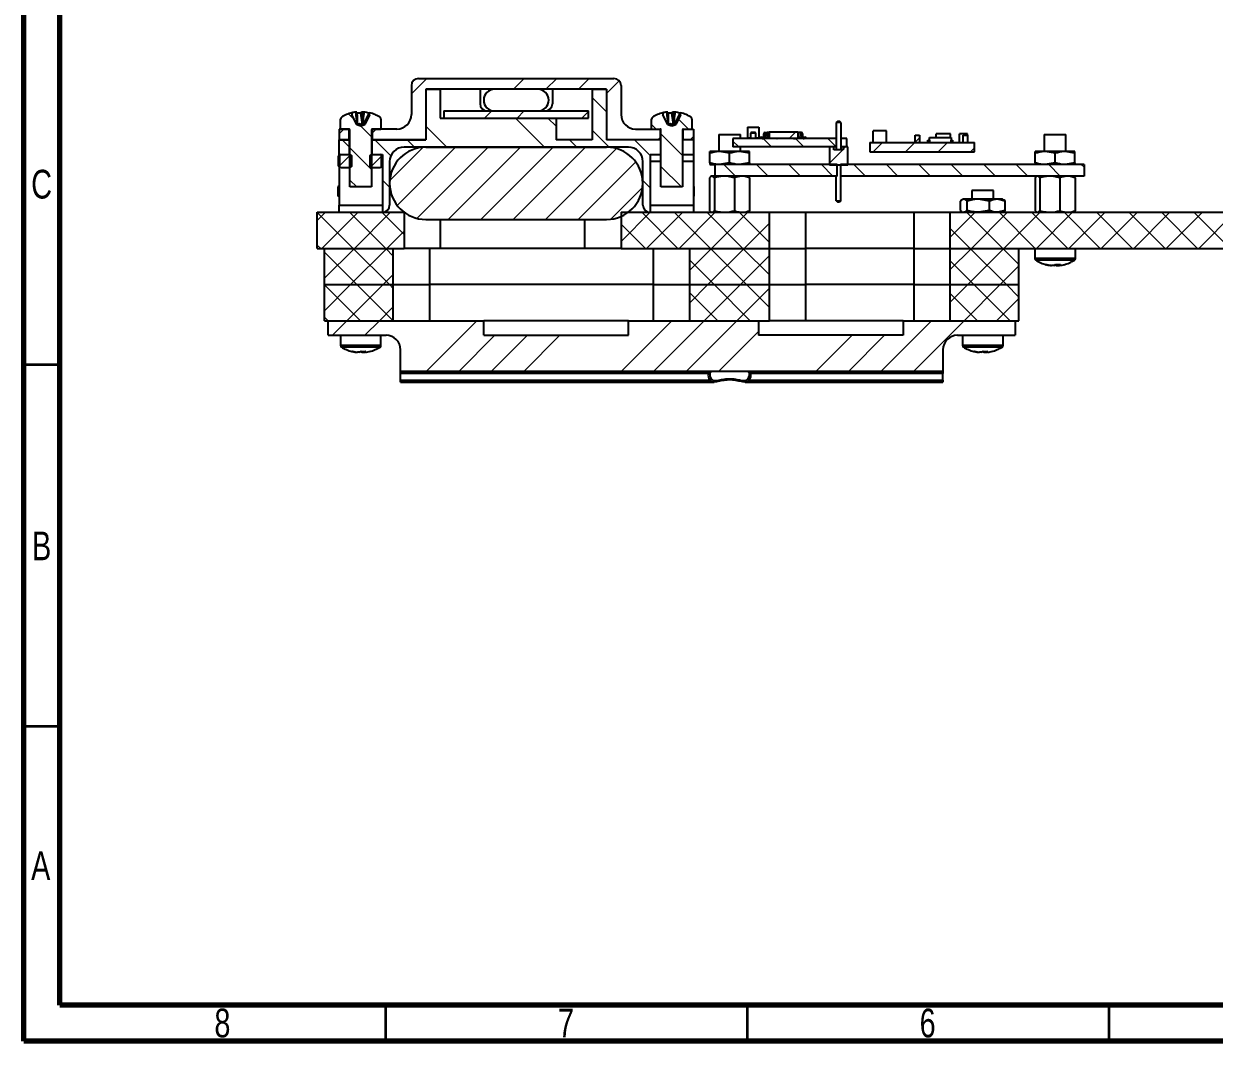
# Model space of a CAD drawing. Header units: millimetres. Extents: x 10 to 419, y 5 to 292.
# Drawn here: x 15 to 179.6, y 5 to 145.6 of the extents above; entities that cross this region are included whole.
import ezdxf

# ---------------------------------------------------------------- set-up
doc = ezdxf.new("R2010")
doc.units = ezdxf.units.MM
doc.styles.add('SLDTEXTSTYLE0', font='TXT', dxfattribs={"width": 0.75})

msp = doc.modelspace()

# ---------------------------------------------------------------- hatches: boundary and pattern name
at = {"linetype": 'Continuous', "lineweight": 18}
h = msp.add_hatch(dxfattribs=at)
h.set_pattern_fill('ANSI34', style=0)
edge = h.paths.add_edge_path(flags=0)
edge.add_line((66.58, 131.08), (63.18, 131.08))
edge.add_line((63.18, 131.08), (63.18, 129.58))
edge.add_line((63.18, 129.58), (70.58, 129.58))
edge.add_line((70.58, 129.58), (70.58, 136.58))
edge.add_line((70.58, 136.58), (95.58, 136.58))
edge.add_line((95.58, 136.58), (95.58, 129.58))
edge.add_line((95.58, 129.58), (102.98, 129.58))
edge.add_line((102.98, 129.58), (102.98, 131.08))
edge.add_line((102.98, 131.08), (99.58, 131.08))
edge.add_arc((99.58, 133.08), 2, 180, 270, ccw=False)
edge.add_line((97.58, 133.08), (97.58, 137.08))
edge.add_arc((96.58, 137.08), 1, 0, 90)
edge.add_line((96.58, 138.08), (69.58, 138.08))
edge.add_arc((69.58, 137.08), 1, 90, 180)
edge.add_line((68.58, 137.08), (68.58, 133.08))
edge.add_arc((66.58, 133.08), 2, 270, 360, ccw=False)
h = msp.add_hatch(dxfattribs=at)
h.set_pattern_fill('ANSI34', angle=90, style=0)
edge = h.paths.add_edge_path(flags=0)
edge.add_line((72.58, 136.58), (70.58, 136.58))
edge.add_line((70.58, 136.58), (70.58, 129.58))
edge.add_line((70.58, 129.58), (63.13, 129.58))
edge.add_line((63.13, 129.58), (63.13, 127.58))
edge.add_line((63.13, 127.58), (64.58, 127.58))
edge.add_line((64.58, 127.58), (64.58, 119.58))
edge.add_arc((64.58, 120.58), 1, 270, 360)
edge.add_line((65.58, 120.58), (65.58, 126.58))
edge.add_arc((67.58, 126.58), 2, 90, 180, ccw=False)
edge.add_line((67.58, 128.58), (98.58, 128.58))
edge.add_arc((98.58, 126.58), 2, 0, 90, ccw=False)
edge.add_line((100.58, 126.58), (100.58, 120.58))
edge.add_arc((101.58, 120.58), 1, 180, 270)
edge.add_line((101.58, 119.58), (101.58, 127.58))
edge.add_line((101.58, 127.58), (103.03, 127.58))
edge.add_line((103.03, 127.58), (103.03, 129.58))
edge.add_line((103.03, 129.58), (95.58, 129.58))
edge.add_line((95.58, 129.58), (95.58, 136.58))
edge.add_line((95.58, 136.58), (93.58, 136.58))
edge.add_line((93.58, 136.58), (93.58, 129.58))
edge.add_line((93.58, 129.58), (88.58, 129.58))
edge.add_line((88.58, 129.58), (88.58, 132.58))
edge.add_line((88.58, 132.58), (72.58, 132.58))
edge.add_line((72.58, 132.58), (72.58, 136.58))
h = msp.add_hatch(dxfattribs=at)
h.set_pattern_fill('ANSI31', angle=90, style=0)
edge = h.paths.add_edge_path(flags=0)
edge.add_line((60.08, 123.08), (63.08, 123.08))
edge.add_line((63.08, 123.08), (63.08, 130.98))
edge.add_arc((63.18, 130.98), 0.1, 90, 180, ccw=False)
edge.add_line((63.18, 131.08), (64.38, 131.08))
edge.add_line((64.38, 131.08), (64.38, 132.47))
edge.add_arc((64.11, 132.47), 0.27, 0, 57.664)
edge.add_arc((61.58, 128.48), 5, 57.664, 75.7046)
edge.add_line((62.81, 133.32), (62.81, 133.03))
edge.add_line((62.81, 133.03), (62.13, 131.73))
edge.add_line((62.13, 131.73), (62.13, 131.73))
edge.add_line((62.13, 131.73), (61.58, 131.54))
edge.add_line((61.58, 131.54), (61.02, 131.73))
edge.add_line((61.02, 131.73), (61.02, 131.73))
edge.add_line((61.02, 131.73), (60.34, 133.03))
edge.add_line((60.34, 133.03), (60.34, 133.32))
edge.add_arc((61.58, 128.48), 5, 104.2954, 122.336)
edge.add_arc((59.05, 132.47), 0.27, 122.336, 180)
edge.add_line((58.78, 132.47), (58.78, 131.08))
edge.add_line((58.78, 131.08), (59.98, 131.08))
edge.add_arc((59.98, 130.98), 0.1, 0, 90, ccw=False)
edge.add_line((60.08, 130.98), (60.08, 123.08))
h = msp.add_hatch(dxfattribs=at)
h.set_pattern_fill('ANSI32', style=0)
h.paths.add_polyline_path([(93.08, 133.58), (73.08, 133.58), (73.08, 132.58), (93.08, 132.58)], flags=0)
h = msp.add_hatch(dxfattribs=at)
h.set_pattern_fill('ANSI31', angle=90, style=0)
edge = h.paths.add_edge_path(flags=0)
edge.add_line((103.08, 123.08), (106.08, 123.08))
edge.add_line((106.08, 123.08), (106.08, 130.98))
edge.add_arc((106.18, 130.98), 0.1, 90, 180, ccw=False)
edge.add_line((106.18, 131.08), (107.38, 131.08))
edge.add_line((107.38, 131.08), (107.38, 132.47))
edge.add_arc((107.11, 132.47), 0.27, 0, 57.664)
edge.add_arc((104.58, 128.48), 5, 57.664, 75.7046)
edge.add_line((105.81, 133.32), (105.81, 133.03))
edge.add_line((105.81, 133.03), (105.13, 131.73))
edge.add_line((105.13, 131.73), (105.13, 131.73))
edge.add_line((105.13, 131.73), (104.58, 131.54))
edge.add_line((104.58, 131.54), (104.02, 131.73))
edge.add_line((104.02, 131.73), (104.02, 131.73))
edge.add_line((104.02, 131.73), (103.34, 133.03))
edge.add_line((103.34, 133.03), (103.34, 133.32))
edge.add_arc((104.58, 128.48), 5, 104.2954, 122.336)
edge.add_arc((102.05, 132.47), 0.27, 122.336, 180)
edge.add_line((101.78, 132.47), (101.78, 131.08))
edge.add_line((101.78, 131.08), (102.98, 131.08))
edge.add_arc((102.98, 130.98), 0.1, 0, 90, ccw=False)
edge.add_line((103.08, 130.98), (103.08, 123.08))
h = msp.add_hatch(dxfattribs=at)
h.set_pattern_fill('ANSI34', style=0)
h.paths.add_polyline_path([(58.58, 131.08), (58.58, 129.58), (59.98, 129.58), (59.98, 131.08)], flags=0)
h = msp.add_hatch(dxfattribs=at)
h.set_pattern_fill('ANSI34', style=0)
h.paths.add_polyline_path([(107.58, 131.08), (106.18, 131.08), (106.18, 129.58), (107.58, 129.58)], flags=0)
h = msp.add_hatch(dxfattribs=at)
h.set_pattern_fill('ANSI31', style=0)
edge = h.paths.add_edge_path(flags=0)
edge.add_line((116.17, 129.96), (116.17, 130.51))
edge.add_arc((116.09, 130.51), 0.0728, 0, 90)
edge.add_line((116.09, 130.58), (115.59, 130.58))
edge.add_arc((115.59, 130.51), 0.0728, 90, 180)
edge.add_line((115.52, 130.51), (115.52, 129.96))
edge.add_spline(control_points=[(115.52, 129.96), (115.52, 129.93), (115.51, 129.91), (115.51, 129.88), (115.5, 129.87), (115.5, 129.85), (115.5, 129.83), (115.5, 129.82), (115.49, 129.81), (115.49, 129.8)], knot_values=[0.000234, 0.000234, 0.000234, 0.000234, 0.000308, 0.000308, 0.000308, 0.000366, 0.000366, 0.000366, 0.00039, 0.00039, 0.00039, 0.00039], weights=[1, 1, 1, 1, 1, 1, 1, 1, 1, 1], degree=3, periodic=0)
edge.add_line((115.49, 129.8), (115.49, 129.76))
edge.add_line((115.49, 129.76), (116.19, 129.76))
edge.add_line((116.19, 129.76), (116.19, 129.8))
edge.add_spline(control_points=[(116.19, 129.8), (116.19, 129.81), (116.19, 129.81), (116.19, 129.81), (116.19, 129.84), (116.19, 129.86), (116.18, 129.89), (116.17, 129.91), (116.17, 129.93), (116.17, 129.95), (116.17, 129.95), (116.17, 129.95), (116.17, 129.96)], knot_values=[0.000742, 0.000742, 0.000742, 0.000742, 0.00075, 0.00075, 0.00075, 0.000831, 0.000831, 0.000831, 0.000896, 0.000896, 0.000896, 0.000899, 0.000899, 0.000899, 0.000899], weights=[1, 1, 1, 1, 1, 1, 1, 1, 1, 1, 1, 1, 1], degree=3, periodic=0)
h = msp.add_hatch(dxfattribs=at)
h.set_pattern_fill('ANSI31', style=0)
h.paths.add_polyline_path([(122.04, 130.66), (118.04, 130.66), (118.04, 129.78), (122.04, 129.78)], flags=0)
h = msp.add_hatch(dxfattribs=at)
h.set_pattern_fill('ANSI31', style=0)
h.paths.add_polyline_path([(138.85, 129.23), (138.85, 130.23), (138.25, 130.23), (138.25, 129.23)], flags=0)
h = msp.add_hatch(dxfattribs=at)
h.set_pattern_fill('ANSI31', style=0)
h.paths.add_polyline_path([(145.45, 129.23), (145.45, 130.23), (144.85, 130.23), (144.85, 129.23)], flags=0)
h = msp.add_hatch(dxfattribs=at)
h.set_pattern_fill('ANSI34', angle=90, style=0)
h.paths.add_polyline_path([(60.03, 127.58), (60.03, 129.58), (58.58, 129.58), (58.58, 127.58)], flags=0)
h = msp.add_hatch(dxfattribs=at)
h.set_pattern_fill('ANSI31', style=0)
edge = h.paths.add_edge_path(flags=0)
edge.add_arc((70.58, 123.58), 5, 90, 180)
edge.add_arc((70.58, 123.58), 5, 180, 270)
edge.add_line((70.58, 118.58), (95.58, 118.58))
edge.add_arc((95.58, 123.58), 5, 270, 360)
edge.add_arc((95.58, 123.58), 5, 0, 90)
edge.add_line((95.58, 128.58), (70.58, 128.58))
h = msp.add_hatch(dxfattribs=at)
h.set_pattern_fill('ANSI34', angle=90, style=0)
h.paths.add_polyline_path([(107.58, 127.58), (107.58, 129.58), (106.13, 129.58), (106.13, 127.58)], flags=0)
h = msp.add_hatch(dxfattribs=at)
h.set_pattern_fill('ANSI31', angle=90, style=0)
h.paths.add_polyline_path([(127.35, 129.76), (113.04, 129.76), (113.04, 128.61), (127.35, 128.61)], flags=0)
h = msp.add_hatch(dxfattribs=at)
h.set_pattern_fill('ANSI31', style=0)
h.paths.add_polyline_path([(127.01, 128.61), (126.38, 128.61), (126.38, 126.07), (128.92, 126.07), (128.92, 128.61), (128.28, 128.61), (128.28, 128.23), (127.01, 128.23)], flags=0)
h = msp.add_hatch(dxfattribs=at)
h.set_pattern_fill('ANSI31', angle=90, style=0)
h.paths.add_polyline_path([(127.95, 128.61), (128.79, 128.61), (128.79, 129.76), (127.95, 129.76)], flags=0)
h = msp.add_hatch(dxfattribs=at)
h.set_pattern_fill('ANSI31', style=0)
h.paths.add_polyline_path([(131.95, 127.93), (146.45, 127.93), (146.45, 129.23), (131.95, 129.23)], flags=0)
h = msp.add_hatch(dxfattribs=at)
h.set_pattern_fill('ANSI31', style=0)
h.paths.add_polyline_path([(140.2, 129.23), (140.2, 129.53), (140, 129.53), (140, 129.23)], flags=0)
h = msp.add_hatch(dxfattribs=at)
h.set_pattern_fill('ANSI31', angle=90, style=0)
h.paths.add_polyline_path([(143.2, 129.23), (143.2, 129.93), (140.2, 129.93), (140.2, 129.23)], flags=0)
h = msp.add_hatch(dxfattribs=at)
h.set_pattern_fill('ANSI31', style=0)
h.paths.add_polyline_path([(143.4, 129.23), (143.4, 129.53), (143.2, 129.53), (143.2, 129.23)], flags=0)
h = msp.add_hatch(dxfattribs=at)
h.set_pattern_fill('ANSI31', style=0)
h.paths.add_polyline_path([(58.69, 125.85), (58.83, 125.78), (60.08, 125.78), (60.33, 125.95), (60.33, 127.38), (60.08, 127.55), (60.08, 127.58), (58.83, 127.58), (58.69, 127.5)], flags=0)
h = msp.add_hatch(dxfattribs=at)
h.set_pattern_fill('ANSI31', style=0)
h.paths.add_polyline_path([(64.33, 125.78), (64.46, 125.85), (64.46, 127.5), (64.33, 127.58), (63.08, 127.58), (63.08, 127.55), (62.83, 127.38), (62.83, 125.95), (63.08, 125.78)], flags=0)
h = msp.add_hatch(dxfattribs=at)
h.set_pattern_fill('ANSI31', angle=90, style=0)
h.paths.add_polyline_path([(110.58, 124.58), (127.45, 124.58), (127.45, 126.18), (110.58, 126.18)], flags=0)
h = msp.add_hatch(dxfattribs=at)
h.set_pattern_fill('ANSI31', angle=90, style=0)
h.paths.add_polyline_path([(161.58, 124.58), (161.58, 126.18), (127.93, 126.18), (127.93, 124.58)], flags=0)
h = msp.add_hatch(dxfattribs=at)
h.set_pattern_fill('ANSI37', style=0)
h.paths.add_polyline_path([(55.58, 119.58), (55.58, 114.58), (67.58, 114.58), (67.58, 119.58)], flags=0)
h = msp.add_hatch(dxfattribs=at)
h.set_pattern_fill('ANSI37', style=0)
h.paths.add_polyline_path([(118.08, 119.58), (97.58, 119.58), (97.58, 114.58), (118.08, 114.58)], flags=0)
h = msp.add_hatch(dxfattribs=at)
h.set_pattern_fill('ANSI37', style=0)
h.paths.add_polyline_path([(143.08, 114.58), (194.08, 114.58), (194.08, 119.58), (143.08, 119.58)], flags=0)
h = msp.add_hatch(dxfattribs=at)
h.set_pattern_fill('ANSI37', angle=90, style=0)
h.paths.add_polyline_path([(66.08, 114.58), (56.58, 114.58), (56.58, 109.58), (66.08, 109.58)], flags=0)
h = msp.add_hatch(dxfattribs=at)
h.set_pattern_fill('ANSI37', angle=90, style=0)
h.paths.add_polyline_path([(118.08, 114.58), (107.08, 114.58), (107.08, 109.58), (118.08, 109.58)], flags=0)
h = msp.add_hatch(dxfattribs=at)
h.set_pattern_fill('ANSI37', angle=90, style=0)
h.paths.add_polyline_path([(152.58, 114.58), (143.08, 114.58), (143.08, 109.58), (152.58, 109.58)], flags=0)
h = msp.add_hatch(dxfattribs=at)
h.set_pattern_fill('ANSI37', style=0)
h.paths.add_polyline_path([(66.08, 109.58), (56.58, 109.58), (56.58, 104.58), (66.08, 104.58)], flags=0)
h = msp.add_hatch(dxfattribs=at)
h.set_pattern_fill('ANSI37', style=0)
h.paths.add_polyline_path([(118.08, 109.58), (107.08, 109.58), (107.08, 104.58), (118.08, 104.58)], flags=0)
h = msp.add_hatch(dxfattribs=at)
h.set_pattern_fill('ANSI37', style=0)
h.paths.add_polyline_path([(152.58, 109.58), (143.08, 109.58), (143.08, 104.58), (152.58, 104.58)], flags=0)
h = msp.add_hatch(dxfattribs=at)
h.set_pattern_fill('ANSI34', style=0)
edge = h.paths.add_edge_path(flags=0)
edge.add_line((98.58, 102.58), (78.58, 102.58))
edge.add_line((78.58, 102.58), (78.58, 104.58))
edge.add_line((78.58, 104.58), (57.08, 104.58))
edge.add_line((57.08, 104.58), (57.08, 102.58))
edge.add_line((57.08, 102.58), (65.08, 102.58))
edge.add_arc((65.08, 100.58), 2, 0, 90, ccw=False)
edge.add_line((67.08, 100.58), (67.08, 97.58))
edge.add_line((67.08, 97.58), (142.08, 97.58))
edge.add_line((142.08, 97.58), (142.08, 100.58))
edge.add_arc((144.08, 100.58), 2, 90, 180, ccw=False)
edge.add_line((144.08, 102.58), (152.08, 102.58))
edge.add_line((152.08, 102.58), (152.08, 104.58))
edge.add_line((152.08, 104.58), (136.58, 104.58))
edge.add_line((136.58, 104.58), (136.58, 102.58))
edge.add_line((136.58, 102.58), (116.58, 102.58))
edge.add_line((116.58, 102.58), (116.58, 104.58))
edge.add_line((116.58, 104.58), (98.58, 104.58))
edge.add_line((98.58, 104.58), (98.58, 102.58))

# ---------------------------------------------------------------- linework, layer by layer
at = {"color": 7, "linetype": 'Continuous', "lineweight": 70}
for p, q in [((15, 5), (15, 292)), ((20, 10), (20, 287)), ((410, 10), (20, 10)), ((415, 5), (15, 5))]:
    msp.add_line(p, q, dxfattribs=at)
at = {"color": 7, "linetype": 'Continuous', "lineweight": 25}
for p, q in [((68.58, 137.08), (68.58, 133.08)), ((69.58, 138.08), (96.58, 138.08)), ((97.58, 137.08), (97.58, 133.08)), ((70.58, 136.58), (70.58, 129.58)), ((70.58, 136.58), (72.58, 136.58)), ((95.58, 136.58), (70.58, 136.58)), ((72.58, 136.58), (72.58, 132.58)), ((78.08, 136.58), (78.08, 134.58)), ((88.08, 136.58), (88.08, 134.58)), ((93.58, 136.58), (93.58, 129.58)), ((93.58, 136.58), (95.58, 136.58)), ((95.58, 136.58), (95.58, 129.58)), ((60.34, 133.32), (60.34, 133.03)), ((61.05, 133.43), (60.93, 133.43)), ((62, 133.43), (61.76, 133.43)), ((62.81, 133.03), (62.81, 133.32)), ((73.08, 133.58), (73.08, 132.58)), ((73.08, 133.58), (93.08, 133.58)), ((93.08, 132.58), (93.08, 133.58)), ((103.34, 133.32), (103.34, 133.03)), ((104.05, 133.43), (103.93, 133.43)), ((105, 133.43), (104.76, 133.43)), ((105.81, 133.03), (105.81, 133.32)), ((58.78, 131.08), (58.78, 132.47)), ((61.02, 131.73), (60.34, 133.03)), ((61.02, 131.73), (61.02, 131.73)), ((61.02, 131.73), (61.58, 131.54)), ((61.02, 131.73), (61.02, 131.73)), ((61.07, 131.73), (61.02, 131.73)), ((61.1, 131.73), (61.07, 131.73)), ((61.25, 131.73), (61.1, 131.73)), ((61.59, 131.73), (61.25, 131.73)), ((61.54, 133.29), (61.77, 131.73)), ((61.58, 131.54), (62.13, 131.73)), ((61.8, 131.73), (61.59, 131.73)), ((61.86, 131.73), (61.8, 131.73)), ((62.03, 131.73), (61.86, 131.73)), ((62.71, 133.29), (61.97, 131.73)), ((62.13, 131.73), (62.03, 131.73)), ((62.81, 133.03), (62.13, 131.73)), ((62.13, 131.73), (62.13, 131.73)), ((64.38, 132.47), (64.38, 131.08)), ((72.58, 132.58), (88.58, 132.58)), ((73.08, 132.58), (93.08, 132.58)), ((88.58, 132.58), (88.58, 129.58)), ((101.78, 131.08), (101.78, 132.47)), ((104.02, 131.73), (103.34, 133.03)), ((104.02, 131.73), (104.02, 131.73)), ((104.02, 131.73), (104.58, 131.54)), ((104.02, 131.73), (104.02, 131.73)), ((104.07, 131.73), (104.02, 131.73)), ((104.1, 131.73), (104.07, 131.73)), ((104.25, 131.73), (104.1, 131.73)), ((104.59, 131.73), (104.25, 131.73)), ((104.54, 133.29), (104.77, 131.73)), ((104.58, 131.54), (105.13, 131.73)), ((104.8, 131.73), (104.59, 131.73)), ((104.86, 131.73), (104.8, 131.73)), ((105.03, 131.73), (104.86, 131.73)), ((105.71, 133.29), (104.97, 131.73)), ((105.13, 131.73), (105.03, 131.73)), ((105.81, 133.03), (105.13, 131.73)), ((105.13, 131.73), (105.13, 131.73)), ((107.38, 132.47), (107.38, 131.08)), ((127.52, 132.17), (127.33, 131.98)), ((127.97, 131.98), (127.33, 131.98)), ((127.33, 131.98), (127.33, 129.76)), ((127.52, 132.17), (127.78, 132.17)), ((127.97, 131.98), (127.78, 132.17)), ((127.97, 131.98), (127.97, 129.76)), ((58.58, 131.08), (58.58, 129.58)), ((59.98, 131.08), (58.58, 131.08)), ((58.78, 131.08), (59.98, 131.08)), ((59.98, 129.58), (59.98, 131.08)), ((60.08, 123.08), (60.08, 130.98)), ((63.08, 130.98), (63.08, 123.08)), ((63.18, 131.08), (64.38, 131.08)), ((63.18, 131.08), (63.18, 129.58)), ((66.58, 131.08), (63.18, 131.08)), ((99.58, 131.08), (102.98, 131.08)), ((101.78, 131.08), (102.98, 131.08)), ((102.98, 131.08), (102.98, 129.58)), ((103.08, 123.08), (103.08, 130.98)), ((106.08, 130.98), (106.08, 123.08)), ((106.18, 131.08), (107.38, 131.08)), ((106.18, 129.58), (106.18, 131.08)), ((106.18, 131.08), (107.58, 131.08)), ((107.58, 131.08), (107.58, 129.58)), ((111.08, 130.35), (111.08, 127.98)), ((111.08, 130.35), (114.08, 130.35)), ((114.08, 129.76), (114.08, 130.35)), ((115.04, 131.36), (115.04, 129.86)), ((115.04, 131.36), (116.64, 131.36)), ((115.52, 130.51), (115.49, 130.51)), ((115.49, 130.51), (115.49, 129.96)), ((115.52, 129.96), (115.52, 130.51)), ((115.59, 130.61), (115.59, 130.58)), ((116.09, 130.61), (115.59, 130.61)), ((115.59, 130.58), (116.09, 130.58)), ((116.09, 130.61), (116.09, 130.58)), ((116.19, 130.51), (116.17, 130.51)), ((116.17, 130.51), (116.17, 129.96)), ((116.19, 129.96), (116.19, 130.51)), ((116.64, 131.36), (116.64, 129.86)), ((117.29, 130.16), (117.29, 130.42)), ((117.29, 130.16), (117.49, 130.16)), ((117.49, 130.62), (117.49, 130.16)), ((117.49, 130.62), (117.79, 130.62)), ((118.04, 130.61), (117.79, 130.61)), ((122.04, 130.66), (118.04, 130.66)), ((118.04, 130.66), (118.04, 129.78)), ((122.04, 129.78), (122.04, 130.66)), ((122.04, 130.61), (122.17, 130.61)), ((122.47, 130.62), (122.17, 130.62)), ((122.47, 130.16), (122.47, 130.62)), ((122.47, 130.16), (122.67, 130.16)), ((122.67, 130.42), (122.67, 130.16)), ((134.25, 130.83), (132.45, 130.83)), ((132.45, 129.23), (132.45, 130.83)), ((134.25, 129.23), (134.25, 130.83)), ((138.25, 130.23), (138.85, 130.23)), ((138.25, 129.23), (138.25, 130.23)), ((138.85, 130.23), (138.85, 129.23)), ((143.12, 130.43), (141.12, 130.43)), ((141.12, 129.93), (141.12, 130.43)), ((143.12, 129.93), (143.12, 130.43)), ((144.35, 129.23), (144.35, 130.43)), ((145.45, 130.43), (144.35, 130.43)), ((144.85, 129.23), (144.85, 130.23)), ((144.85, 130.23), (145.45, 130.23)), ((145.45, 130.23), (145.45, 130.43)), ((145.45, 130.23), (145.45, 129.23)), ((156.08, 130.35), (156.08, 127.98)), ((156.08, 130.35), (159.08, 130.35)), ((159.08, 127.98), (159.08, 130.35)), ((58.58, 127.58), (58.58, 129.58)), ((60.03, 129.58), (58.58, 129.58)), ((58.58, 129.58), (59.98, 129.58)), ((60.03, 127.58), (60.03, 129.58)), ((60.08, 129.58), (60.03, 129.58)), ((63.13, 129.58), (63.08, 129.58)), ((63.13, 129.58), (63.13, 127.58)), ((70.58, 129.58), (63.13, 129.58)), ((63.18, 129.58), (70.58, 129.58)), ((98.58, 128.58), (67.58, 128.58)), ((70.58, 128.58), (95.58, 128.58)), ((93.58, 129.58), (88.58, 129.58)), ((103.03, 129.58), (95.58, 129.58)), ((102.98, 129.58), (95.58, 129.58)), ((103.03, 129.58), (103.03, 127.58)), ((103.03, 129.58), (103.08, 129.58)), ((106.08, 129.58), (106.13, 129.58)), ((106.13, 127.58), (106.13, 129.58)), ((107.58, 129.58), (106.13, 129.58)), ((107.58, 129.58), (106.18, 129.58)), ((107.58, 129.58), (107.58, 127.58)), ((127.35, 129.76), (113.04, 129.76)), ((113.04, 129.76), (113.04, 128.61)), ((127.35, 128.61), (113.04, 128.61)), ((114.08, 127.98), (114.08, 128.61)), ((115.04, 129.86), (115.49, 129.86)), ((115.52, 129.96), (115.49, 129.96)), ((115.49, 129.96), (115.49, 129.8)), ((115.49, 129.8), (115.49, 129.76)), ((116.19, 129.76), (115.49, 129.76)), ((115.49, 129.76), (115.49, 129.76)), ((116.19, 129.96), (116.17, 129.96)), ((116.19, 129.8), (116.19, 129.96)), ((116.19, 129.86), (116.64, 129.86)), ((116.19, 129.76), (116.19, 129.8)), ((116.19, 129.76), (116.19, 129.76)), ((116.99, 129.96), (116.99, 129.76)), ((116.99, 129.96), (117.09, 129.96)), ((117.09, 129.96), (117.09, 129.76)), ((117.54, 129.96), (117.54, 129.86)), ((117.54, 129.96), (118.04, 129.96)), ((118.04, 129.86), (117.54, 129.86)), ((122.04, 129.78), (118.04, 129.78)), ((118.34, 129.76), (118.34, 129.78)), ((118.39, 129.76), (118.39, 129.78)), ((118.54, 129.76), (118.39, 129.76)), ((118.67, 129.76), (118.67, 129.78)), ((118.72, 129.76), (118.72, 129.78)), ((118.92, 129.76), (118.92, 129.78)), ((119.17, 129.76), (119.17, 129.78)), ((119.42, 129.76), (119.42, 129.78)), ((119.54, 129.78), (119.54, 129.76)), ((119.67, 129.76), (119.67, 129.78)), ((119.92, 129.76), (119.92, 129.78)), ((120.17, 129.76), (120.17, 129.78)), ((120.42, 129.76), (120.42, 129.78)), ((120.67, 129.76), (120.67, 129.78)), ((120.92, 129.76), (120.92, 129.78)), ((121.17, 129.76), (121.17, 129.78)), ((121.37, 129.76), (121.37, 129.78)), ((121.42, 129.76), (121.42, 129.78)), ((121.42, 129.76), (121.69, 129.76)), ((121.69, 129.76), (121.69, 129.78)), ((121.74, 129.76), (121.74, 129.78)), ((122.04, 129.96), (122.54, 129.96)), ((122.54, 129.86), (122.04, 129.86)), ((122.54, 129.86), (122.54, 129.96)), ((122.87, 129.76), (122.87, 129.96)), ((122.87, 129.96), (122.97, 129.96)), ((122.97, 129.76), (122.97, 129.96)), ((126.38, 128.61), (126.38, 126.07)), ((127.01, 128.61), (126.38, 128.61)), ((127.01, 128.23), (127.01, 128.61)), ((127.33, 128.61), (127.33, 128.23)), ((127.35, 128.61), (127.35, 129.76)), ((127.95, 129.76), (127.95, 128.61)), ((128.79, 129.76), (127.95, 129.76)), ((128.79, 128.61), (127.95, 128.61)), ((127.97, 128.61), (127.97, 128.23)), ((128.28, 128.61), (128.28, 128.23)), ((128.92, 128.61), (128.28, 128.61)), ((128.79, 128.61), (128.79, 129.76)), ((128.92, 126.07), (128.92, 128.61)), ((131.95, 129.23), (131.95, 127.93)), ((131.95, 129.23), (146.45, 129.23)), ((138.25, 129.23), (138.85, 129.23)), ((140, 129.23), (140, 129.53)), ((140, 129.53), (140.2, 129.53)), ((140, 129.23), (140.2, 129.23)), ((140.2, 129.23), (140.2, 129.93)), ((140.2, 129.93), (143.2, 129.93)), ((140.2, 129.53), (140.2, 129.23)), ((140.2, 129.23), (143.2, 129.23)), ((143.2, 129.93), (143.2, 129.23)), ((143.2, 129.23), (143.2, 129.53)), ((143.2, 129.53), (143.4, 129.53)), ((143.2, 129.23), (143.4, 129.23)), ((143.4, 129.53), (143.4, 129.23)), ((144.85, 129.23), (145.45, 129.23)), ((146.45, 127.93), (146.45, 129.23)), ((58.48, 127.33), (58.48, 126.02)), ((58.58, 127.58), (60.03, 127.58)), ((58.58, 127.43), (58.58, 127.58)), ((58.83, 127.58), (58.69, 127.5)), ((58.69, 125.85), (58.69, 127.5)), ((58.83, 127.58), (60.08, 127.58)), ((60.08, 127.58), (60.08, 127.55)), ((60.08, 127.55), (60.33, 127.38)), ((60.33, 125.95), (60.33, 127.38)), ((62.83, 127.38), (63.08, 127.55)), ((62.83, 127.38), (62.83, 125.95)), ((63.08, 127.55), (63.08, 127.58)), ((63.08, 127.58), (64.33, 127.58)), ((63.13, 127.58), (64.58, 127.58)), ((64.46, 127.5), (64.33, 127.58)), ((64.46, 125.85), (64.46, 127.5)), ((64.58, 127.58), (64.58, 119.58)), ((101.58, 127.58), (103.03, 127.58)), ((101.58, 127.58), (101.58, 119.58)), ((103.03, 127.58), (103.08, 127.58)), ((106.08, 127.58), (106.13, 127.58)), ((106.13, 127.58), (107.58, 127.58)), ((107.58, 127.58), (107.58, 126.58)), ((111.2, 127.98), (109.83, 127.98)), ((109.83, 126.42), (109.83, 127.73)), ((112.58, 127.73), (111.2, 127.98)), ((113.95, 127.98), (111.2, 127.98)), ((112.58, 126.42), (112.58, 127.73)), ((115.33, 127.73), (113.95, 127.98)), ((115.33, 127.98), (113.95, 127.98)), ((115.33, 126.42), (115.33, 127.73)), ((128.28, 128.23), (127.01, 128.23)), ((131.95, 127.93), (146.45, 127.93)), ((156.2, 127.98), (154.83, 127.98)), ((154.83, 126.42), (154.83, 127.73)), ((157.58, 127.73), (156.2, 127.98)), ((158.95, 127.98), (156.2, 127.98)), ((157.58, 126.42), (157.58, 127.73)), ((160.33, 127.73), (158.95, 127.98)), ((160.33, 127.98), (158.95, 127.98)), ((160.33, 126.42), (160.33, 127.73)), ((58.58, 125.94), (58.58, 120.58)), ((58.83, 125.78), (58.69, 125.85)), ((58.83, 125.78), (60.08, 125.78)), ((60.33, 125.95), (60.08, 125.78)), ((63.08, 125.78), (62.83, 125.95)), ((63.08, 125.78), (64.33, 125.78)), ((64.46, 125.85), (64.33, 125.78)), ((65.58, 126.58), (65.58, 120.58)), ((100.58, 120.58), (100.58, 126.58)), ((107.58, 126.58), (107.58, 120.58)), ((109.83, 126.18), (110.58, 126.18)), ((110.58, 124.58), (110.58, 126.18)), ((127.45, 126.18), (110.58, 126.18)), ((112.58, 126.42), (111.2, 126.18)), ((115.33, 126.42), (113.95, 126.18)), ((128.92, 126.07), (126.38, 126.07)), ((127.45, 124.58), (127.45, 126.18)), ((127.93, 126.18), (127.93, 124.58)), ((161.58, 126.18), (127.93, 126.18)), ((157.58, 126.42), (156.2, 126.18)), ((160.33, 126.42), (158.95, 126.18)), ((161.58, 126.18), (161.58, 124.58)), ((109.81, 124.35), (109.81, 119.8)), ((110.08, 124.58), (109.99, 124.53)), ((110.58, 124.58), (110.08, 124.58)), ((110.47, 124.35), (110.47, 119.8)), ((127.45, 124.58), (110.58, 124.58)), ((113.24, 124.35), (113.24, 119.8)), ((115.16, 124.53), (115.08, 124.58)), ((115.15, 124.5), (115.34, 124.35)), ((115.34, 124.35), (115.34, 119.8)), ((127.33, 121.18), (127.33, 124.58)), ((161.58, 124.58), (127.93, 124.58)), ((127.97, 121.18), (127.97, 124.58)), ((154.81, 124.35), (154.81, 119.8)), ((155.08, 124.58), (154.99, 124.53)), ((155.47, 124.35), (155.47, 119.8)), ((158.24, 124.35), (158.24, 119.8)), ((160.16, 124.53), (160.08, 124.58)), ((160.15, 124.5), (160.34, 124.35)), ((160.34, 124.35), (160.34, 119.8)), ((58.58, 123.19), (58.48, 123.13)), ((58.48, 121.82), (58.48, 123.13)), ((58.58, 121.76), (58.48, 121.82)), ((63.08, 123.08), (60.08, 123.08)), ((106.08, 123.08), (103.08, 123.08)), ((107.68, 123.13), (107.58, 123.22)), ((107.68, 121.82), (107.58, 121.74)), ((107.68, 121.82), (107.68, 123.13)), ((146.08, 122.58), (146.08, 121.38)), ((148.03, 122.58), (146.08, 122.58)), ((149.08, 122.58), (148.03, 122.58)), ((149.08, 121.38), (149.08, 122.58)), ((58.58, 120.58), (64.58, 120.58)), ((58.58, 119.58), (58.58, 120.58)), ((101.58, 120.58), (107.58, 120.58)), ((107.58, 120.58), (107.58, 119.58)), ((127.33, 121.18), (127.97, 121.18)), ((127.33, 121.18), (127.52, 120.99)), ((127.78, 120.99), (127.52, 120.99)), ((127.97, 121.18), (127.78, 120.99)), ((144.48, 119.82), (144.48, 121.13)), ((144.83, 121.38), (144.69, 121.3)), ((144.95, 121.38), (144.83, 121.38)), ((146.98, 121.38), (144.95, 121.38)), ((145.43, 119.82), (145.43, 121.13)), ((148.53, 121.13), (146.98, 121.38)), ((149.6, 121.38), (146.98, 121.38)), ((148.53, 119.82), (148.53, 121.13)), ((150.68, 121.13), (149.6, 121.38)), ((150.33, 121.38), (149.6, 121.38)), ((150.46, 121.3), (150.33, 121.38)), ((150.68, 119.82), (150.68, 121.13)), ((55.58, 114.58), (55.58, 119.58)), ((55.58, 119.58), (67.58, 119.58)), ((67.58, 119.58), (67.58, 114.58)), ((70.58, 118.58), (95.58, 118.58)), ((97.58, 119.58), (97.58, 114.58)), ((97.58, 119.58), (118.08, 119.58)), ((110.01, 119.62), (110.08, 119.58)), ((115.08, 119.58), (115.15, 119.62)), ((118.08, 114.58), (118.08, 119.58)), ((118.08, 119.58), (123.08, 119.58)), ((123.08, 119.58), (123.08, 114.58)), ((123.08, 119.58), (138.08, 119.58)), ((138.08, 114.58), (138.08, 119.58)), ((138.08, 119.58), (143.08, 119.58)), ((143.08, 114.58), (143.08, 119.58)), ((143.08, 119.58), (194.08, 119.58)), ((144.7, 119.68), (144.48, 119.82)), ((144.69, 119.65), (144.83, 119.58)), ((148.53, 119.82), (146.98, 119.58)), ((150.68, 119.82), (149.6, 119.58)), ((150.33, 119.58), (150.46, 119.65)), ((155.01, 119.62), (155.08, 119.58)), ((160.08, 119.58), (160.15, 119.62)), ((55.58, 114.58), (67.58, 114.58)), ((56.58, 109.58), (56.58, 114.58)), ((56.58, 114.58), (66.08, 114.58)), ((66.08, 109.58), (66.08, 114.58)), ((72.58, 114.58), (67.58, 114.58)), ((71.08, 114.58), (71.08, 109.58)), ((92.58, 114.58), (72.58, 114.58)), ((97.58, 114.58), (92.58, 114.58)), ((97.58, 114.58), (118.08, 114.58)), ((102.08, 109.58), (102.08, 114.58)), ((107.08, 109.58), (107.08, 114.58)), ((107.08, 114.58), (118.08, 114.58)), ((118.08, 109.58), (118.08, 114.58)), ((118.08, 114.58), (123.08, 114.58)), ((123.08, 114.58), (123.08, 109.58)), ((138.08, 114.58), (123.08, 114.58)), ((138.08, 109.58), (138.08, 114.58)), ((138.08, 114.58), (143.08, 114.58)), ((143.08, 109.58), (143.08, 114.58)), ((143.08, 114.58), (152.58, 114.58)), ((143.08, 114.58), (194.08, 114.58)), ((152.58, 109.58), (152.58, 114.58)), ((154.78, 114.58), (154.78, 113.18)), ((160.38, 113.18), (160.38, 114.58)), ((156.93, 112.22), (157.05, 112.22)), ((157.39, 112.22), (157.15, 112.22)), ((157.76, 112.22), (157.76, 112.36)), ((157.76, 112.22), (158, 112.22)), ((157.99, 112.36), (158, 112.22)), ((158.09, 112.36), (158.1, 112.22)), ((158.23, 112.22), (158.1, 112.22)), ((56.58, 104.58), (56.58, 109.58)), ((56.58, 109.58), (66.08, 109.58)), ((66.08, 104.58), (66.08, 109.58)), ((66.08, 109.58), (71.08, 109.58)), ((71.08, 109.58), (71.08, 104.58)), ((102.08, 109.58), (71.08, 109.58)), ((102.08, 104.58), (102.08, 109.58)), ((102.08, 109.58), (107.08, 109.58)), ((107.08, 104.58), (107.08, 109.58)), ((107.08, 109.58), (118.08, 109.58)), ((118.08, 104.58), (118.08, 109.58)), ((118.08, 109.58), (123.08, 109.58)), ((123.08, 109.58), (123.08, 104.58)), ((138.08, 109.58), (123.08, 109.58)), ((138.08, 104.58), (138.08, 109.58)), ((138.08, 109.58), (143.08, 109.58)), ((143.08, 104.58), (143.08, 109.58)), ((143.08, 109.58), (152.58, 109.58)), ((152.58, 104.58), (152.58, 109.58)), ((56.58, 104.58), (66.08, 104.58)), ((57.08, 102.58), (57.08, 104.58)), ((57.08, 104.58), (78.58, 104.58)), ((98.58, 104.58), (78.58, 104.58)), ((78.58, 102.58), (78.58, 104.58)), ((98.58, 102.58), (98.58, 104.58)), ((98.58, 104.58), (116.58, 104.58)), ((107.08, 104.58), (118.08, 104.58)), ((116.58, 104.58), (116.58, 102.58)), ((123.08, 104.58), (118.08, 104.58)), ((136.58, 104.58), (123.08, 104.58)), ((136.58, 104.58), (136.58, 102.58)), ((136.58, 104.58), (152.08, 104.58)), ((143.08, 104.58), (152.58, 104.58)), ((152.08, 104.58), (152.08, 102.58)), ((57.08, 102.58), (65.08, 102.58)), ((58.78, 102.58), (58.78, 101.18)), ((64.38, 101.18), (64.38, 102.58)), ((78.58, 102.58), (98.58, 102.58)), ((136.58, 102.58), (116.58, 102.58)), ((144.08, 102.58), (152.08, 102.58)), ((144.78, 102.58), (144.78, 101.18)), ((150.38, 101.18), (150.38, 102.58)), ((67.08, 97.58), (67.08, 100.58)), ((142.08, 100.58), (142.08, 97.58)), ((60.93, 100.22), (61.05, 100.22)), ((61.39, 100.22), (61.15, 100.22)), ((61.76, 100.22), (61.76, 100.36)), ((61.76, 100.22), (62, 100.22)), ((61.99, 100.36), (62, 100.22)), ((62.09, 100.36), (62.1, 100.22)), ((62.23, 100.22), (62.1, 100.22)), ((146.93, 100.22), (147.05, 100.22)), ((147.39, 100.22), (147.15, 100.22)), ((147.76, 100.22), (147.76, 100.36)), ((147.76, 100.22), (148, 100.22)), ((147.99, 100.36), (148, 100.22)), ((148.09, 100.36), (148.1, 100.22)), ((148.23, 100.22), (148.1, 100.22)), ((142.08, 97.58), (67.08, 97.58)), ((67.08, 97.29), (67.08, 97.58)), ((109.66, 97.29), (67.08, 97.29)), ((67.08, 96.39), (67.08, 97.29)), ((142.08, 97.29), (115.5, 97.29)), ((142.08, 97.58), (142.08, 97.29)), ((142.08, 96.39), (142.08, 97.29)), ((67.08, 96.39), (109.83, 96.39)), ((67.08, 96.11), (67.08, 96.39)), ((67.08, 96.11), (110.43, 96.11)), ((114.74, 96.11), (142.08, 96.11)), ((115.32, 96.39), (142.08, 96.39)), ((142.08, 96.39), (142.08, 96.11))]:
    msp.add_line(p, q, dxfattribs=at)
at = {"color": 8, "linetype": 'Continuous', "lineweight": 25}
for p, q in [((117.79, 130.61), (117.79, 129.96)), ((122.17, 129.96), (122.17, 130.61)), ((120.62, 129.78), (120.62, 129.76)), ((64.58, 126.58), (64.46, 126.58)), ((103.08, 126.58), (101.58, 126.58)), ((107.58, 126.58), (106.08, 126.58)), ((72.58, 118.58), (72.58, 114.58)), ((92.58, 114.58), (92.58, 118.58)), ((158.42, 113.18), (154.78, 113.18)), ((158.38, 112.95), (154.9, 112.95)), ((160.25, 112.95), (158.38, 112.95)), ((160.38, 113.18), (158.42, 113.18)), ((62.42, 101.18), (58.78, 101.18)), ((62.38, 100.95), (58.9, 100.95)), ((64.25, 100.95), (62.38, 100.95)), ((64.38, 101.18), (62.42, 101.18)), ((148.42, 101.18), (144.78, 101.18)), ((148.38, 100.95), (144.9, 100.95)), ((150.25, 100.95), (148.38, 100.95)), ((150.38, 101.18), (148.42, 101.18))]:
    msp.add_line(p, q, dxfattribs=at)
at = {"color": 7, "linetype": 'Continuous', "lineweight": 35}
for p, q in [((20, 98.5), (15, 98.5)), ((20, 48.5), (15, 48.5)), ((65, 10), (65, 5)), ((115, 10), (115, 5)), ((165, 10), (165, 5))]:
    msp.add_line(p, q, dxfattribs=at)
at = {"color": 8, "linetype": 'Continuous', "lineweight": 25, "flags": 128}
for points in [[(119.12, 129.78), (119.17, 129.76), (119.17, 129.76)], [(122.74, 129.78), (122.79, 129.76), (122.87, 129.76)]]:
    msp.add_lwpolyline(points, dxfattribs=at)
at = {"color": 7, "linetype": 'Continuous', "lineweight": 25, "flags": 128}
for points in [[(158, 112.22), (158.09, 112.23), (158.1, 112.23)], [(62, 100.22), (62.09, 100.23), (62.1, 100.23)], [(148, 100.22), (148.09, 100.23), (148.1, 100.23)]]:
    msp.add_lwpolyline(points, dxfattribs=at)
at = {"color": 7, "linetype": 'Continuous', "lineweight": 25}
for centre, radius, start, end in [((69.58, 137.08), 1, 90, 180), ((96.58, 137.08), 1, 0, 90), ((80.08, 135.08), 1.5, 90, 270), ((86.08, 135.08), 1.5, 270, 90), ((61.58, 128.48), 5, 104.2954, 122.336), ((61.47, 128.9), 4.56, 96.8175, 104.2997), ((62.03, 132.77), 0.714, 111.9412, 133.2387), ((61.46, 128.9), 4.56, 74.1098, 83.1804), ((61.58, 128.48), 5, 57.664, 75.7046), ((79.08, 134.58), 1, 180, 270), ((87.08, 134.58), 1, 270, 0), ((104.58, 128.48), 5, 104.2954, 122.336), ((104.47, 128.9), 4.56, 96.8175, 104.2997), ((105.03, 132.77), 0.714, 111.9412, 133.2387), ((104.46, 128.9), 4.56, 74.1098, 83.1804), ((104.58, 128.48), 5, 57.664, 75.7046), ((59.05, 132.47), 0.27, 122.336, 180), ((61.18, 128.27), 5.03, 85.9612, 91.4506), ((62.83, 132.7), 0.596, 92.2041, 101.8178), ((64.11, 132.47), 0.27, 0, 57.664), ((66.58, 133.08), 2, 270, 0), ((99.58, 133.08), 2, 180, 270), ((102.05, 132.47), 0.27, 122.336, 180), ((104.18, 128.27), 5.03, 85.9612, 91.4506), ((105.83, 132.7), 0.596, 92.2041, 101.8178), ((107.11, 132.47), 0.27, 0, 57.664), ((59.98, 130.98), 0.1, 0, 90), ((63.18, 130.98), 0.1, 90, 180), ((102.98, 130.98), 0.1, 0, 90), ((106.18, 130.98), 0.1, 90, 180), ((115.59, 130.51), 0.1, 90, 180), ((115.59, 130.51), 0.0728, 90, 180), ((116.09, 130.51), 0.1, 0, 90), ((116.09, 130.51), 0.0728, 0, 90), ((117.09, 130.16), 0.4, 270, 0), ((117.09, 130.16), 0.2, 270, 0), ((117.49, 130.42), 0.2, 90, 180), ((122.47, 130.42), 0.2, 0, 90), ((122.87, 130.16), 0.2, 180, 270), ((70.58, 123.58), 5, 90, 180), ((67.58, 126.58), 2, 90, 180), ((95.58, 123.58), 5, 0, 90), ((98.58, 126.58), 2, 0, 90), ((116.99, 129.76), 0.2, 90, 180), ((117.54, 129.76), 0.2, 90, 180), ((117.54, 129.76), 0.1, 90, 180), ((122.54, 129.76), 0.2, 0, 90), ((122.54, 129.76), 0.1, 0, 90), ((122.97, 129.76), 0.2, 0, 90), ((70.58, 123.58), 5, 180, 270), ((95.58, 123.58), 5, 270, 0), ((64.58, 120.58), 1, 270, 0), ((101.58, 120.58), 1, 180, 270), ((155.05, 113.18), 0.27, 180, 237.664), ((157.58, 117.18), 5, 237.664, 255.7046), ((156.33, 112.85), 0.497, 257.1189, 282.8811), ((157.47, 116.75), 4.56, 254.1098, 263.1804), ((157.69, 116.75), 4.56, 254.1098, 263.1804), ((157.13, 112.88), 0.714, 291.9412, 313.2387), ((158.01, 112.85), 0.671, 230.15, 248.482), ((157.97, 117.34), 4.99, 265.9401, 274.0599), ((157.83, 112.88), 0.714, 291.9412, 313.2387), ((157.68, 116.75), 4.56, 276.8196, 285.8902), ((157.58, 117.18), 5, 284.2954, 302.336), ((160.11, 113.18), 0.27, 302.336, 0), ((65.08, 100.58), 2, 0, 90), ((144.08, 100.58), 2, 90, 180), ((59.05, 101.18), 0.27, 180, 237.664), ((61.58, 105.18), 5, 237.664, 255.7046), ((61.58, 105.18), 5, 284.2954, 302.336), ((64.11, 101.18), 0.27, 302.336, 0), ((145.05, 101.18), 0.27, 180, 237.664), ((147.58, 105.18), 5, 237.664, 255.7046), ((147.58, 105.18), 5, 284.2954, 302.336), ((150.11, 101.18), 0.27, 302.336, 0), ((60.33, 100.85), 0.497, 257.1189, 282.8811), ((61.47, 104.75), 4.56, 254.1098, 263.1804), ((61.69, 104.75), 4.56, 254.1098, 263.1804), ((61.13, 100.88), 0.714, 291.9412, 313.2387), ((62.01, 100.85), 0.671, 230.15, 248.482), ((61.97, 105.34), 4.99, 265.9401, 274.0599), ((61.83, 100.88), 0.714, 291.9412, 313.2387), ((61.68, 104.75), 4.56, 276.8196, 285.8902), ((146.33, 100.85), 0.497, 257.1189, 282.8811), ((147.47, 104.75), 4.56, 254.1098, 263.1804), ((147.69, 104.75), 4.56, 254.1098, 263.1804), ((147.13, 100.88), 0.714, 291.9412, 313.2387), ((148.01, 100.85), 0.671, 230.15, 248.482), ((147.97, 105.34), 4.99, 265.9401, 274.0599), ((147.83, 100.88), 0.714, 291.9412, 313.2387), ((147.68, 104.75), 4.56, 276.8196, 285.8902), ((109.68, 97.46), 0.171, 261.1003, 0.7114), ((115.47, 97.46), 0.171, 179.2886, 278.8997), ((109.79, 96.62), 0.231, 279.3452, 345.9241), ((115.36, 96.62), 0.231, 194.0759, 260.6548)]:
    msp.add_arc(centre, radius, start, end, dxfattribs=at)
at = {"color": 8, "linetype": 'Continuous', "lineweight": 25}
msp.add_arc((122.87, 130.16), 0.4, 180, 210, dxfattribs=at)
at = {"color": 7, "linetype": 'Continuous', "lineweight": 25}
for centre, major_axis, ratio, start_param, end_param in [((61.51, 130.81), (-0.477, 0.985), 0.120244, 0.291479, 0.311247), ((61.56, 130.81), (-0.187, 0.982), 0.457928, 5.826755, 6.565581), ((61.64, 130.81), (0.477, 0.985), 0.120244, 5.991706, 6.710764), ((104.51, 130.81), (-0.477, 0.985), 0.120244, 0.291479, 0.311247), ((104.56, 130.81), (-0.187, 0.982), 0.457928, 5.826755, 6.565581), ((104.64, 130.81), (0.477, 0.985), 0.120244, 5.991706, 6.710764), ((112.58, 97.04), (2.95, 0), 0.6, 2.998023, 3.514191), ((112.58, 97.21), (2.75, 0), 0.643636, 2.998023, 3.514191), ((112.58, 97.21), (2.75, 0), 0.643636, 5.910587, 6.426755), ((112.58, 97.04), (2.95, 0), 0.6, 5.910587, 6.426755)]:
    msp.add_ellipse(centre, major_axis=major_axis, ratio=ratio, start_param=start_param, end_param=end_param, dxfattribs=at)
for points, knots in [([(61.07, 131.73), (61.06, 131.82), (61.02, 132.32), (60.97, 132.89), (60.93, 133.36), (60.93, 133.43)], [0, 0, 0, 0, 0.160618, 0.883257, 1, 1, 1, 1]), ([(61.05, 133.43), (61.06, 133.36), (61.07, 132.89), (61.08, 132.32), (61.1, 131.82), (61.1, 131.73)], [0, 0, 0, 0, 0.1167429, 0.8393822, 1, 1, 1, 1]), ([(61.8, 131.73), (61.8, 131.82), (61.79, 132.32), (61.77, 132.89), (61.76, 133.36), (61.76, 133.43)], [0, 0, 0, 0, 0.160618, 0.883257, 1, 1, 1, 1]), ([(62, 133.43), (62, 133.36), (61.96, 132.89), (61.91, 132.32), (61.87, 131.82), (61.86, 131.73)], [0, 0, 0, 0, 0.116743, 0.839382, 1, 1, 1, 1]), ([(104.07, 131.73), (104.06, 131.82), (104.02, 132.32), (103.97, 132.89), (103.93, 133.36), (103.93, 133.43)], [0, 0, 0, 0, 0.160618, 0.883257, 1, 1, 1, 1]), ([(104.05, 133.43), (104.06, 133.36), (104.07, 132.89), (104.08, 132.32), (104.1, 131.82), (104.1, 131.73)], [0, 0, 0, 0, 0.1167429, 0.8393822, 1, 1, 1, 1]), ([(104.8, 131.73), (104.8, 131.82), (104.79, 132.32), (104.77, 132.89), (104.76, 133.36), (104.76, 133.43)], [0, 0, 0, 0, 0.160618, 0.883257, 1, 1, 1, 1]), ([(105, 133.43), (105, 133.36), (104.96, 132.89), (104.91, 132.32), (104.87, 131.82), (104.86, 131.73)], [0, 0, 0, 0, 0.116743, 0.839382, 1, 1, 1, 1]), ([(115.49, 129.8), (115.49, 129.81), (115.5, 129.84), (115.51, 129.89), (115.52, 129.93), (115.52, 129.96)], [0, 0, 0, 0, 0.15438, 0.524656, 1, 1, 1, 1]), ([(116.17, 129.96), (116.17, 129.95), (116.17, 129.93), (116.18, 129.89), (116.19, 129.84), (116.19, 129.81), (116.19, 129.8)], [0, 0, 0, 0, 0.020351, 0.432398, 0.949036, 1, 1, 1, 1]), ([(58.48, 127.33), (58.52, 127.37), (58.59, 127.43), (58.66, 127.48), (58.69, 127.5)], [0, 0, 0, 0, 0.557406, 1, 1, 1, 1]), ([(111.2, 127.98), (111.17, 127.98), (110.7, 127.97), (110.25, 127.85), (109.83, 127.73)], [0, 0, 0, 0, 0.0701503, 1, 1, 1, 1]), ([(109.83, 127.73), (109.83, 127.77), (109.83, 127.91), (109.83, 127.95), (109.83, 127.98)], [0, 0, 0, 0, 0.257551, 1, 1, 1, 1]), ([(113.95, 127.98), (113.92, 127.98), (113.45, 127.97), (113, 127.85), (112.58, 127.73)], [0, 0, 0, 0, 0.07015, 1, 1, 1, 1]), ([(115.33, 127.73), (115.33, 127.77), (115.33, 127.91), (115.33, 127.95), (115.33, 127.98)], [0, 0, 0, 0, 0.2575513, 1, 1, 1, 1]), ([(156.2, 127.98), (156.17, 127.98), (155.7, 127.97), (155.25, 127.85), (154.83, 127.73)], [0, 0, 0, 0, 0.0701503, 1, 1, 1, 1]), ([(154.83, 127.73), (154.83, 127.77), (154.83, 127.91), (154.83, 127.95), (154.83, 127.98)], [0, 0, 0, 0, 0.257551, 1, 1, 1, 1]), ([(158.95, 127.98), (158.92, 127.98), (158.45, 127.97), (158, 127.85), (157.58, 127.73)], [0, 0, 0, 0, 0.07015, 1, 1, 1, 1]), ([(160.33, 127.73), (160.33, 127.77), (160.33, 127.91), (160.33, 127.95), (160.33, 127.98)], [0, 0, 0, 0, 0.2575513, 1, 1, 1, 1]), ([(58.48, 126.02), (58.52, 125.98), (58.59, 125.92), (58.66, 125.87), (58.69, 125.85)], [0, 0, 0, 0, 0.557406, 1, 1, 1, 1]), ([(111.2, 126.18), (111.17, 126.18), (110.92, 126.18), (110.46, 126.23), (110.04, 126.36), (109.83, 126.42)], [0, 0, 0, 0, 0.070013, 0.530744, 1, 1, 1, 1]), ([(109.83, 126.42), (109.83, 126.38), (109.83, 126.24), (109.83, 126.2), (109.83, 126.18)], [0, 0, 0, 0, 0.257551, 1, 1, 1, 1]), ([(113.95, 126.18), (113.92, 126.18), (113.45, 126.18), (113, 126.3), (112.58, 126.42)], [0, 0, 0, 0, 0.07015, 1, 1, 1, 1]), ([(115.33, 126.42), (115.33, 126.38), (115.33, 126.24), (115.33, 126.2), (115.33, 126.18)], [0, 0, 0, 0, 0.257551, 1, 1, 1, 1]), ([(156.2, 126.18), (156.17, 126.18), (155.92, 126.18), (155.46, 126.23), (155.04, 126.36), (154.83, 126.42)], [0, 0, 0, 0, 0.070013, 0.530744, 1, 1, 1, 1]), ([(154.83, 126.42), (154.83, 126.38), (154.83, 126.24), (154.83, 126.2), (154.83, 126.18)], [0, 0, 0, 0, 0.257551, 1, 1, 1, 1]), ([(158.95, 126.18), (158.92, 126.18), (158.45, 126.18), (158, 126.3), (157.58, 126.42)], [0, 0, 0, 0, 0.07015, 1, 1, 1, 1]), ([(160.33, 126.42), (160.33, 126.38), (160.33, 126.24), (160.33, 126.2), (160.33, 126.18)], [0, 0, 0, 0, 0.257551, 1, 1, 1, 1]), ([(110.47, 124.35), (110.4, 124.42), (110.28, 124.55), (110.06, 124.61), (109.91, 124.45), (109.81, 124.35)], [0, 0, 0, 0, 0.295653, 0.555283, 1, 1, 1, 1]), ([(113.24, 124.35), (112.97, 124.42), (112.46, 124.55), (111.52, 124.61), (110.88, 124.45), (110.47, 124.35)], [0, 0, 0, 0, 0.295653, 0.555283, 1, 1, 1, 1]), ([(115.34, 124.35), (115.14, 124.42), (114.75, 124.55), (114.04, 124.61), (113.55, 124.45), (113.24, 124.35)], [0, 0, 0, 0, 0.295653, 0.555283, 1, 1, 1, 1]), ([(155.47, 124.35), (155.4, 124.42), (155.28, 124.55), (155.06, 124.61), (154.91, 124.45), (154.81, 124.35)], [0, 0, 0, 0, 0.295653, 0.555283, 1, 1, 1, 1]), ([(158.24, 124.35), (157.97, 124.42), (157.46, 124.55), (156.52, 124.61), (155.88, 124.45), (155.47, 124.35)], [0, 0, 0, 0, 0.2956528, 0.5552834, 1, 1, 1, 1]), ([(160.34, 124.35), (160.14, 124.42), (159.75, 124.55), (159.04, 124.61), (158.55, 124.45), (158.24, 124.35)], [0, 0, 0, 0, 0.295653, 0.555283, 1, 1, 1, 1]), ([(144.95, 121.38), (144.91, 121.37), (144.75, 121.36), (144.59, 121.23), (144.48, 121.13)], [0, 0, 0, 0, 0.268634, 1, 1, 1, 1]), ([(145.43, 121.13), (145.39, 121.17), (145.23, 121.31), (145.07, 121.35), (144.95, 121.38)], [0, 0, 0, 0, 0.257551, 1, 1, 1, 1]), ([(146.98, 121.38), (146.94, 121.38), (146.42, 121.37), (145.91, 121.25), (145.43, 121.13)], [0, 0, 0, 0, 0.07015, 1, 1, 1, 1]), ([(149.6, 121.38), (149.58, 121.38), (149.21, 121.37), (148.86, 121.25), (148.53, 121.13)], [0, 0, 0, 0, 0.07015, 1, 1, 1, 1]), ([(150.68, 121.13), (150.64, 121.17), (150.56, 121.24), (150.49, 121.26), (150.45, 121.27)], [0, 0, 0, 0, 0.546345, 1, 1, 1, 1]), ([(109.81, 119.8), (109.87, 119.73), (109.99, 119.6), (110.22, 119.54), (110.37, 119.7), (110.47, 119.8)], [0, 0, 0, 0, 0.295653, 0.555283, 1, 1, 1, 1]), ([(110.47, 119.8), (110.74, 119.73), (111.24, 119.6), (112.18, 119.54), (112.83, 119.7), (113.24, 119.8)], [0, 0, 0, 0, 0.295653, 0.555283, 1, 1, 1, 1]), ([(113.24, 119.8), (113.44, 119.73), (113.82, 119.6), (114.54, 119.54), (115.03, 119.7), (115.34, 119.8)], [0, 0, 0, 0, 0.295653, 0.555283, 1, 1, 1, 1]), ([(115.34, 119.8), (115.28, 119.72), (115.21, 119.63), (115.15, 119.62), (115.15, 119.62)], [0, 0, 0, 0, 0.985859, 1, 1, 1, 1]), ([(145.43, 119.82), (145.39, 119.78), (145.23, 119.64), (145.07, 119.6), (144.95, 119.58)], [0, 0, 0, 0, 0.257551, 1, 1, 1, 1]), ([(146.98, 119.58), (146.94, 119.58), (146.66, 119.58), (146.14, 119.63), (145.67, 119.76), (145.43, 119.82)], [0, 0, 0, 0, 0.070013, 0.530744, 1, 1, 1, 1]), ([(149.6, 119.58), (149.58, 119.58), (149.21, 119.58), (148.86, 119.7), (148.53, 119.82)], [0, 0, 0, 0, 0.07015, 1, 1, 1, 1]), ([(150.68, 119.82), (150.64, 119.78), (150.56, 119.71), (150.49, 119.69), (150.45, 119.68)], [0, 0, 0, 0, 0.5463445, 1, 1, 1, 1]), ([(154.81, 119.8), (154.87, 119.73), (154.99, 119.6), (155.22, 119.54), (155.37, 119.7), (155.47, 119.8)], [0, 0, 0, 0, 0.295653, 0.555283, 1, 1, 1, 1]), ([(155.47, 119.8), (155.74, 119.73), (156.24, 119.6), (157.18, 119.54), (157.83, 119.7), (158.24, 119.8)], [0, 0, 0, 0, 0.295653, 0.555283, 1, 1, 1, 1]), ([(158.24, 119.8), (158.44, 119.73), (158.82, 119.6), (159.54, 119.54), (160.03, 119.7), (160.34, 119.8)], [0, 0, 0, 0, 0.295653, 0.555283, 1, 1, 1, 1]), ([(160.34, 119.8), (160.28, 119.72), (160.21, 119.63), (160.15, 119.62), (160.15, 119.62)], [0, 0, 0, 0, 0.985859, 1, 1, 1, 1]), ([(109.66, 97.29), (109.69, 97.38), (109.77, 97.55), (109.97, 97.57), (110.07, 97.58)], [0, 0, 0, 0, 0.50316, 1, 1, 1, 1]), ([(109.86, 97.43), (109.86, 97.44), (109.87, 97.52), (109.92, 97.54), (109.98, 97.59), (110.11, 97.57), (110.13, 97.57)], [0, 0, 0, 0, 0.044159, 0.43854, 0.91108, 1, 1, 1, 1]), ([(115.08, 97.58), (115.19, 97.57), (115.39, 97.55), (115.46, 97.37), (115.5, 97.29)], [0, 0, 0, 0, 0.51128, 1, 1, 1, 1]), ([(115.08, 97.57), (115.1, 97.57), (115.2, 97.57), (115.24, 97.56), (115.28, 97.46), (115.3, 97.41)], [0, 0, 0, 0, 0.123035, 0.586127, 1, 1, 1, 1]), ([(115.08, 97.57), (115.1, 97.57), (115.2, 97.57), (115.24, 97.56), (115.28, 97.46), (115.3, 97.41)], [0, 0, 0, 0, 0.123035, 0.586127, 1, 1, 1, 1]), ([(115.32, 96.39), (115.25, 96.3), (115.1, 96.13), (114.67, 96.09), (114.06, 96.2), (113.27, 96.38), (112.62, 96.42), (112, 96.38), (111.33, 96.26), (110.63, 96.1), (110.14, 96.11), (109.92, 96.25), (109.84, 96.37), (109.83, 96.39)], [0, 0, 0, 0, 0.087038, 0.172006, 0.292723, 0.413614, 0.518825, 0.548773, 0.665458, 0.797743, 0.895069, 0.979144, 1, 1, 1, 1]), ([(110.01, 96.56), (110.03, 96.54), (110.1, 96.43), (110.31, 96.31), (110.77, 96.3), (111.43, 96.45), (112.25, 96.59), (112.84, 96.58), (113.42, 96.51), (113.95, 96.39), (114.52, 96.29), (114.93, 96.33), (115.07, 96.48), (115.14, 96.56)], [0, 0, 0, 0, 0.02005, 0.100928, 0.196051, 0.329112, 0.449426, 0.578294, 0.58959, 0.71341, 0.833767, 0.916357, 1, 1, 1, 1])]:
    msp.add_open_spline(points, degree=3, knots=knots, dxfattribs=at)

# ---------------------------------------------------------------- texts
at = {"color": 7, "linetype": 'Continuous', "lineweight": 0, "char_height": 3.97, "attachment_point": 2, "style": 'SLDTEXTSTYLE0'}
for s, insert in [('C', (17.46, 125.45)), ('B', (17.47, 75.45)), ('A', (17.34, 31.25)), ('8', (42.46, 9.5)), ('7', (89.96, 9.5)), ('6', (139.96, 9.5))]:
    msp.add_mtext(s, dxfattribs=dict(at, insert=insert))

doc.saveas('drawing.dxf')
